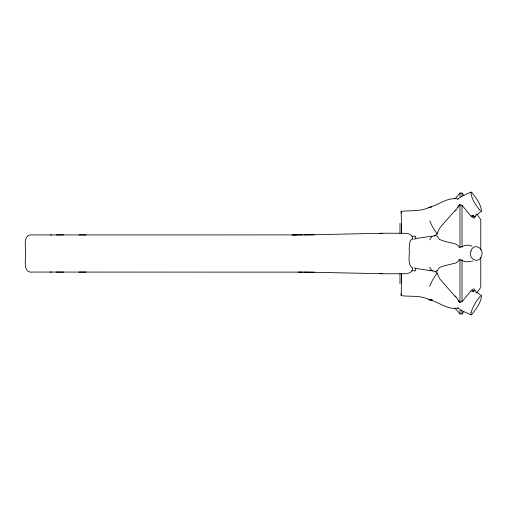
<?xml version="1.0" encoding="UTF-8"?>
<svg xmlns="http://www.w3.org/2000/svg" width="507" height="507" viewBox="0 0 507 507"><rect width="100%" height="100%" fill="white"/><g stroke="black" fill="none" stroke-linecap="round" stroke-linejoin="round"><path stroke-width="0.76" d="M458.315 308.047C447.389 310.246 438.758 301.716 428.846 299.612C420.411 295.055 410.359 296.861 401.176 295.663L401.576 273.717L401.614 282.836M401.614 224.164L401.576 233.283L401.176 211.337C410.708 210.285 420.975 211.704 429.752 207.167C439.208 204.739 447.763 196.862 458.315 198.953M412.603 267.785C413.135 273.679 405.701 274.091 401.576 273.717M401.303 293.737L401.176 295.663M476.003 214.657L475.737 215.982L474.945 216.476L471.827 215.836L474.634 216.476L475.281 216.14M474.932 216.489L474.615 217.814L473.906 218.206L471.352 216.654L462.042 205.246L459.963 204.891L458.562 206.298M459.71 204.689L455.425 211.064L455.425 210.056M434.277 236.148L437.104 233.955L439.392 228.613L441.99 225.247L455.425 210.177M429.752 286.151L432.636 279.896L437.104 273.045L435.095 271.416M429.752 239.817L431.007 237.504L432.636 236.104L435.114 235.635L437.091 236.008L439.404 239.418L444.506 241.269L455.932 244.044L458.328 245.787L459.399 247.689M459.399 259.311L458.328 261.213L455.932 262.956L444.506 265.731L439.404 267.582L437.097 270.979L435.114 271.365L429.657 270.326M454.817 307.958L459.976 313.947L462.029 313.947L463.816 311.412M476.751 293.046L480.769 287.349L480.769 257.36M458.499 206.336L459.418 205.069M457.517 207.521L457.84 207.129M454.817 199.042L459.976 193.053L462.029 193.053L463.816 195.588M457.555 199.314L459.222 198.009M476.567 214.924L480.262 212.243M473.563 290.809L472.087 291.683L474.634 290.524M460.546 197.147L461.706 196.469M462.815 195.867L470.458 192.343M401.607 233.271L384.648 233.22L309.365 234.83M412.235 267.911C406.931 264.071 410.112 254.184 409.124 248.525C409.77 245.61 408.915 240.483 412.153 239.057M471.358 261.2C468.373 261.942 464.646 262.208 462.042 260.313L459.215 259.717M431.679 236.218L415.62 238.55M472.188 261.073L472.936 260.959M474.945 290.524L471.935 291.443L473.639 290.581L474.945 290.524L475.737 291.018L476.003 292.343M413.56 239.076L415.696 238.797L415.696 236.237L412.052 236.205C409.865 232.77 405.08 233.416 401.576 233.283M431.571 207.052L428.846 207.388L430.335 207.274M381.188 233.48L382.557 233.315L379.42 233.442L381.441 233.347M50.434 272.069L51.575 272.012M412.058 270.789L415.696 270.763L415.696 268.197L414.175 267.988M302.666 234.874L292.406 234.918L308.649 234.842M303.832 234.874L314.505 234.804M56.176 234.937L63.552 234.899M78.87 272.101L86.051 272.069M401.626 273.736L384.648 273.78L309.365 272.17M296.563 234.893L32.841 234.937C22.099 233.461 26.149 247.803 25.35 253.5C26.149 259.197 22.099 273.539 32.841 272.063L302.666 272.126M78.87 234.899L86.051 234.931M298.179 272.101L308.649 272.158M56.176 272.063L63.552 272.101M303.832 272.126L314.505 272.196M429.752 299.833L432.566 299.903M473.639 216.419L474.78 216.47L471.935 215.557L474.634 216.476M381.441 273.653L379.42 273.558L382.557 273.685L381.188 273.52M50.434 234.931L51.575 234.988M431.077 299.789L428.846 299.612L431.571 299.948M415.62 268.45L431.679 270.782M459.355 247.289L462.042 246.681C464.805 244.856 469.007 244.666 471.941 246.218M436.654 270.877L437.091 270.992M470.458 314.657L462.815 311.133M460.546 309.853L461.706 310.531M480.262 294.757L476.567 292.076M457.555 307.686L459.222 308.991M432.636 270.896L431.007 269.496L429.752 267.183M458.607 300.746L459.963 302.109L462.042 301.754L471.352 290.346L473.906 288.794L474.666 289.408M455.425 296.817L439.607 278.685L437.104 273.045M458.049 300.106L459.418 301.931M476.751 213.954L480.769 219.651L480.769 249.64M437.104 233.955L432.636 227.104L429.752 220.849M412.052 236.205L412.603 239.203M459.71 302.311L455.425 295.93L455.425 296.944M401.176 211.337L401.303 213.263M462.029 193.053L462.029 196.887M462.029 205.367L462.029 247.334M462.029 259.666L462.029 301.633M462.029 310.113L462.029 313.947M459.976 193.053L459.976 197.654M459.976 204.594L459.976 247.334M459.976 259.666L459.976 302.406M459.976 309.346L459.976 313.947M399.979 223.327L399.979 233.258M399.979 273.742L399.979 283.673M470.984 251.149C467.784 259.153 479.286 264.534 481.511 255.851C484.711 247.847 473.202 242.466 470.984 251.149M470.984 312.489L470.984 314.841L471.409 314.929C475.902 309.416 481.187 302.761 481.511 295.404L481.086 295.315C476.586 300.144 473.158 306.247 470.984 312.489M470.984 192.159C471.307 199.517 476.586 206.172 481.086 211.685L481.511 211.596C481.187 204.239 475.902 197.584 471.409 192.071L470.984 192.159"/></g></svg>
